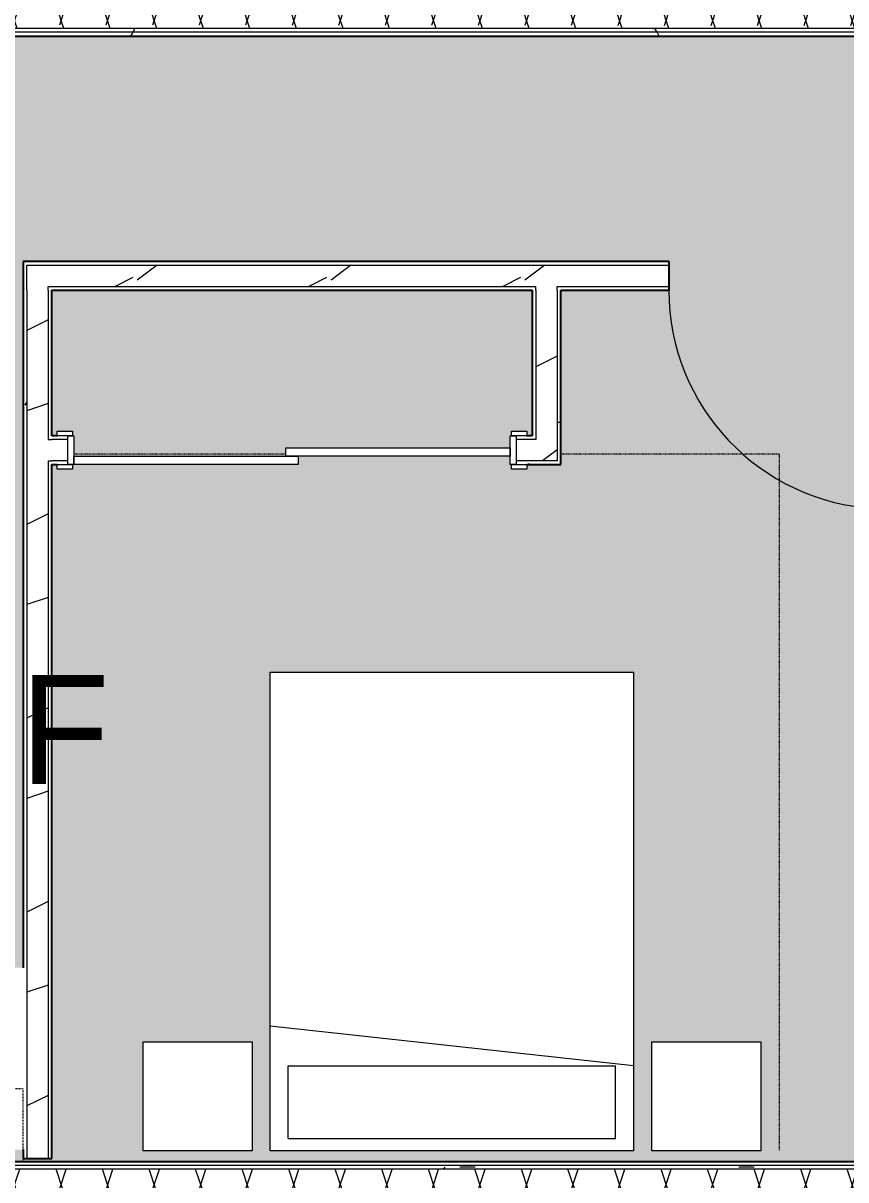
# Model space of a CAD drawing. Header units: inches. Extents: x -4414 to -113, y 9396 to 12816.
# Drawn here: x -3697 to -3561.2, y 11548.6 to 11739.5 of the extents above; entities that cross this region are included whole.
import ezdxf

# ---------------------------------------------------------------- set-up
doc = ezdxf.new("R2010")
doc.units = ezdxf.units.IN
doc.header["$MEASUREMENT"] = 0
doc.linetypes.add('Dash', pattern=[0.25, 0.125, -0.125])
doc.linetypes.add('Dash 1_16_', pattern=[0.125, 0.0625, -0.0625])
for name, color, linetype, lineweight in [('0-1', 7, 'Continuous', 5), ('0-2', 7, 'Continuous', 9), ('A-AREA-IDEN', 2, 'Continuous', 9), ('A-AREA-PATT-5', 254, 'Continuous', 9), ('A-DOOR-1', 7, 'Continuous', 9), ('A-DOOR-2', 90, 'Continuous', 13), ('A-DOOR-FRAM-1', 90, 'Continuous', 13), ('A-WALL', 113, 'Continuous', 9), ('A-WALL-3', 250, 'Continuous', 25), ('A-WALL-4', 7, 'Continuous', 9), ('A-WALL-PATT-1', 8, 'Continuous', 9), ('A-WALL-PATT-2', 7, 'Continuous', 9), ('A-WALL-PATT-3', 111, 'Continuous', 9), ('I-FURN-1', 7, 'Continuous', 9), ('I-FURN-HDLN-1', 9, 'Dash 1_16_', 9), ('I-WALL-1', 2, 'Continuous', 25), ('Q-CASE-HDLN-1', 7, 'Dash', 9)]:
    doc.layers.add(name, color=color, linetype=linetype, lineweight=lineweight)
doc.styles.add('Century Gothic', font='ufonts.com_century-gothic.ttf', dxfattribs={"height": 18})
pattern_1 = [(216.87, (12.795, 31.987), (95.9612857, 63.9749714), [15.994, -143.942]), (206.565, (31.987, 22.391), (-31.986981, -31.986924), [35.763, -35.763]), (198.435, (31.987, 6.397), (-63.974746, -31.987128), [20.231, -80.922])]
pattern_2 = [(0, (0, 0), (61.44, 15.36), [2.534, -43.546, 2.534, -43.546, -245.76]), (0, (0, 0), (61.44, 15.36), [-92.16, 2.534, -89.626, 2.534, -43.546, -107.52]), (0, (0, 0), (61.44, 15.36), [-230.4, 2.534, -28.186, 2.534, -74.266]), (120, (23.04, 7.68), (-44.02215, 45.5286), [2.534, -43.546, 2.534, -43.546, -245.76]), (120, (23.04, 7.68), (-44.02215, 45.5286), [-92.16, 2.534, -89.626, 2.534, -43.546, -107.52]), (120, (23.04, 7.68), (-44.02215, 45.5286), [-230.4, 2.534, -28.186, 2.534, -74.266]), (240, (30.72, 38.4), (-17.41785, -60.8886), [2.534, -43.546, 2.534, -43.546, -245.76]), (240, (30.72, 38.4), (-17.41785, -60.8886), [-92.16, 2.534, -89.626, 2.534, -43.546, -107.52]), (240, (30.72, 38.4), (-17.41785, -60.8886), [-230.4, 2.534, -28.186, 2.534, -74.266])]
pattern_3 = [(161.57, (0.96, 0.96), (-7.6802237, -0.0009796), [0, -54.643, 6.067, 0]), (18.43, (-0.96, 0.96), (-7.6802237, 0.0009796), [0, -54.643, 6.067, 0]), (108.43, (0.96, 0.96), (3.8382953, -19.2013653), [18.211, -42.499]), (71.57, (-0.96, 0.96), (3.8382953, 19.2013653), [18.211, -42.499])]

# ---------------------------------------------------------------- blocks, each defined once
blk = doc.blocks.new('FOLDING_SLIDING CLOSET - 72_ x 80_-1372885-FLOOR PLAN - 2ND FLOOR')
at = {"layer": 'A-DOOR-1'}
for p, q in [((-38.75, 3.25), (-36.25, 3.25)), ((-38.75, 2.5), (-38.75, 3.25)), ((-36.25, 2.5), (-38.75, 2.5)), ((-36.25, 3.25), (-36.25, 2.5)), ((36.25, 3.25), (38.75, 3.25)), ((36.25, 2.5), (36.25, 3.25)), ((38.75, 2.5), (36.25, 2.5)), ((38.75, 3.25), (38.75, 2.5)), ((-38.75, -2.25), (-36.25, -2.25)), ((-38.75, -3), (-38.75, -2.25)), ((-36.25, -3), (-38.75, -3)), ((-36.25, -2.25), (-36.25, -3)), ((36.25, -2.25), (38.75, -2.25)), ((36.25, -3), (36.25, -2.25)), ((38.75, -3), (36.25, -3)), ((38.75, -2.25), (38.75, -3))]:
    blk.add_line(p, q, dxfattribs=at)
at = {"layer": 'A-DOOR-2'}
for p, q in [((-1, 0.5), (36, 0.5)), ((-1, -0.875), (-1, 0.5)), ((36, 0.5), (36, -0.875)), ((-36, -0.875), (1, -0.875)), ((-36, -2.25), (-36, -0.875)), ((36, -0.875), (-1, -0.875)), ((1, -0.875), (1, -2.25)), ((1, -2.25), (-36, -2.25))]:
    blk.add_line(p, q, dxfattribs=at)
at = {"layer": 'A-DOOR-FRAM-1'}
for p, q in [((-37, 2.5), (-36, 2.5)), ((-37, -2.25), (-37, 2.5)), ((-36, 2.5), (-36, -2.25)), ((36, 2.5), (37, 2.5)), ((36, -2.25), (36, 2.5)), ((37, 2.5), (37, -2.25)), ((-36, -2.25), (-37, -2.25)), ((37, -2.25), (36, -2.25))]:
    blk.add_line(p, q, dxfattribs=at)
blk = doc.blocks.new('Single-Flush - 36_ x 84_-1372824-FLOOR PLAN - 2ND FLOOR')
at = {"layer": 'A-DOOR-1'}
blk.add_arc((18, -2.37), 36.07, 180, 266.8211, dxfattribs=at)
at = {"layer": 'A-DOOR-2'}
for p, q in [((16, -2.37), (16, -38.39)), ((18, -2.37), (16, -2.37)), ((18, -2.37), (18, -38.39)), ((18, -38.39), (16, -38.39))]:
    blk.add_line(p, q, dxfattribs=at)
blk = doc.blocks.new('Bed-Standard - Queen 60_ x 79_-1433484-FLOOR PLAN - 2ND FLOOR')
at = {"layer": 'I-FURN-1'}
for p, q in [((-19.31, 41.3), (40.69, 41.3)), ((-19.31, -37.7), (-19.31, 41.3)), ((40.69, 41.3), (40.69, -37.7)), ((40.69, -23.7), (-19.31, -17.13)), ((-16.31, -23.7), (37.69, -23.7)), ((-16.31, -35.7), (-16.31, -23.7)), ((37.69, -35.7), (37.69, -23.7)), ((-16.31, -35.7), (37.69, -35.7)), ((40.69, -37.7), (-19.31, -37.7))]:
    blk.add_line(p, q, dxfattribs=at)
at = {"layer": 'I-FURN-HDLN-1'}
for p, q in [((-51.69, 77.3), (-16.69, 77.3)), ((28.69, 77.3), (64.69, 77.3)), ((64.69, 77.3), (64.69, -37.7))]:
    blk.add_line(p, q, dxfattribs=at)
blk = doc.blocks.new('Table-Night Stand - 18_ x 18_ x 24_-1372838-FLOOR PLAN - 2ND FLOOR')
at = {"layer": 'I-FURN-1'}
for p, q in [((0.15, 0), (18.15, 0)), ((0.15, -18), (0.15, 0)), ((18.15, 0), (18.15, -18)), ((18.15, -18), (0.15, -18))]:
    blk.add_line(p, q, dxfattribs=at)
blk = doc.blocks.new('OD_CW_Upper Cabinet - OD_CW_Upper Cabinet-1478927-FLOOR PLAN - 2ND FLOOR')
at = {"layer": 'Q-CASE-HDLN-1'}
for p, q in [((161.62, 24), (0.74, 24)), ((0.74, 24), (0.74, 12)), ((161.62, 12), (161.62, 24)), ((0.74, 12), (161.62, 12))]:
    blk.add_line(p, q, dxfattribs=at)
blk = doc.blocks.new('1750 Ox - Unit Layouts_rvt-1-FLOOR PLAN - 2ND FLOOR')
at = {"layer": 'A-WALL-PATT-1'}
h = blk.add_hatch(dxfattribs=at)
h.set_pattern_fill('FP_1', color=256, style=0, pattern_type=2)
h.set_pattern_definition(pattern_1)
h.paths.add_polyline_path([(-3696.34, 11696.01), (-3590.33, 11696.01), (-3590.33, 11699.51), (-3696.34, 11699.51)], flags=0)
h.paths.add_polyline_path([(-3551.85, 11696.01), (-3548.35, 11696.01), (-3548.35, 11699.51), (-3554.33, 11699.51), (-3554.33, 11696.01), (-3551.95, 11696.01)], flags=0)
h = blk.add_hatch(dxfattribs=at)
h.set_pattern_fill('FP_1', color=256, style=0, pattern_type=2)
h.set_pattern_definition(pattern_1)
h.paths.add_polyline_path([(-3696.34, 11552.13), (-3692.84, 11552.13), (-3692.84, 11696.01), (-3696.34, 11696.01), (-3696.34, 11600.7)], flags=0)
h = blk.add_hatch(dxfattribs=at)
h.set_pattern_fill('FP_1', color=256, style=0, pattern_type=2)
h.set_pattern_definition(pattern_1)
h.paths.add_polyline_path([(-3612.34, 11670.76), (-3608.84, 11670.76), (-3608.84, 11696.01), (-3612.34, 11696.01), (-3612.34, 11671.39)], flags=0)
h = blk.add_hatch(dxfattribs=at)
h.set_pattern_fill('FP_1', color=256, style=0, pattern_type=2)
h.set_pattern_definition(pattern_1)
h.paths.add_polyline_path([(-3692.21, 11667.26), (-3689.59, 11667.26), (-3689.59, 11670.76), (-3692.84, 11670.76), (-3692.84, 11667.26)], flags=0)
h.paths.add_polyline_path([(-3615.59, 11667.26), (-3608.84, 11667.26), (-3608.84, 11670.76), (-3615.59, 11670.76)], flags=0)
at = {"layer": 'A-WALL-PATT-2'}
h = blk.add_hatch(dxfattribs=at)
h.set_pattern_fill('FP_2', color=256, style=0, pattern_type=2)
h.set_pattern_definition(pattern_2)
h.paths.add_polyline_path([(-3696.34, 11552.13), (-3696.34, 11699.51), (-3696.96, 11699.51), (-3696.96, 11552.13)], flags=0)
h = blk.add_hatch(dxfattribs=at)
h.set_pattern_fill('FP_2', color=256, style=0, pattern_type=2)
h.set_pattern_definition(pattern_2)
h.paths.add_polyline_path([(-3692.84, 11552.13), (-3692.21, 11552.13), (-3692.21, 11667.26), (-3692.84, 11667.26), (-3692.84, 11600.7)], flags=0)
h.paths.add_polyline_path([(-3692.84, 11670.76), (-3692.21, 11670.76), (-3692.21, 11695.39), (-3692.84, 11695.39), (-3692.84, 11686.81)], flags=0)
h = blk.add_hatch(dxfattribs=at)
h.set_pattern_fill('FP_2', color=256, style=0, pattern_type=2)
h.set_pattern_definition(pattern_2)
h.paths.add_polyline_path([(-3608.84, 11667.26), (-3608.21, 11667.32), (-3608.21, 11695.39), (-3608.84, 11695.39), (-3608.84, 11670.76)], flags=0)
h = blk.add_hatch(dxfattribs=at)
h.set_pattern_fill('FP_2', color=256, style=0, pattern_type=2)
h.set_pattern_definition(pattern_2)
h.paths.add_polyline_path([(-3613.84, 11666.64), (-3608.21, 11666.64), (-3608.21, 11667.26), (-3615.59, 11667.26), (-3615.59, 11666.64)], flags=0)
h.paths.add_polyline_path([(-3692.1, 11666.64), (-3689.59, 11666.64), (-3689.59, 11667.26), (-3692.21, 11667.26), (-3692.21, 11666.64)], flags=0)
at = {"layer": 'A-WALL-3'}
for p, q in [((-3590.33, 11700.14), (-3696.96, 11700.14)), ((-3696.96, 11700.14), (-3696.96, 11699.51)), ((-3696.96, 11699.51), (-3696.96, 11695.39)), ((-3590.33, 11695.39), (-3590.33, 11700.14)), ((-3696.96, 11695.39), (-3696.96, 11583.59)), ((-3692.21, 11695.39), (-3612.96, 11695.39)), ((-3692.21, 11671.39), (-3692.21, 11695.39)), ((-3612.96, 11695.39), (-3612.96, 11671.39)), ((-3608.21, 11695.39), (-3590.33, 11695.39)), ((-3608.21, 11671.39), (-3608.21, 11695.39)), ((-3691.34, 11671.39), (-3692.21, 11671.39)), ((-3612.96, 11671.39), (-3613.84, 11671.39)), ((-3608.21, 11667.26), (-3608.21, 11671.39)), ((-3692.21, 11666.64), (-3691.34, 11666.64)), ((-3692.21, 11552.13), (-3692.21, 11666.64)), ((-3613.84, 11666.64), (-3608.21, 11666.64)), ((-3608.21, 11666.64), (-3608.21, 11667.26)), ((-3696.96, 11553.59), (-3696.96, 11552.13)), ((-3696.96, 11552.13), (-3692.21, 11552.13))]:
    blk.add_line(p, q, dxfattribs=at)
at = {"layer": 'A-WALL-4'}
for p, q in [((-3696.34, 11699.51), (-3590.33, 11699.51)), ((-3696.34, 11696.01), (-3696.34, 11699.51)), ((-3696.34, 11695.39), (-3696.34, 11696.01)), ((-3696.34, 11695.39), (-3696.34, 11552.13)), ((-3692.84, 11696.01), (-3612.34, 11696.01)), ((-3692.84, 11695.39), (-3692.84, 11696.01)), ((-3692.84, 11695.39), (-3692.84, 11670.76)), ((-3612.34, 11695.39), (-3612.34, 11696.01)), ((-3612.34, 11695.39), (-3612.34, 11671.39)), ((-3608.84, 11696.01), (-3590.33, 11696.01)), ((-3608.84, 11695.39), (-3608.84, 11696.01)), ((-3608.84, 11695.39), (-3608.84, 11671.39)), ((-3692.84, 11670.76), (-3692.21, 11670.76)), ((-3689.59, 11670.76), (-3692.21, 11670.76)), ((-3612.34, 11670.76), (-3615.59, 11670.76)), ((-3612.34, 11671.39), (-3612.34, 11670.76)), ((-3608.84, 11671.39), (-3608.84, 11670.76)), ((-3608.84, 11670.76), (-3608.84, 11667.26)), ((-3692.84, 11667.26), (-3692.21, 11667.26)), ((-3692.84, 11667.26), (-3692.84, 11552.13)), ((-3689.59, 11667.26), (-3692.21, 11667.26)), ((-3608.84, 11667.26), (-3615.59, 11667.26))]:
    blk.add_line(p, q, dxfattribs=at)
at = {"layer": '0-2'}
for name, p in [('Single-Flush - 36_ x 84_-1372824-FLOOR PLAN - 2ND FLOOR', (-3572.33, 11697.76)), ('FOLDING_SLIDING CLOSET - 72_ x 80_-1372885-FLOOR PLAN - 2ND FLOOR', (-3652.59, 11668.89)), ('Bed-Standard - Queen 60_ x 79_-1433484-FLOOR PLAN - 2ND FLOOR', (-3636.9, 11591.09)), ('Table-Night Stand - 18_ x 18_ x 24_-1372838-FLOOR PLAN - 2ND FLOOR', (-3677.29, 11571.39)), ('Table-Night Stand - 18_ x 18_ x 24_-1372838-FLOOR PLAN - 2ND FLOOR', (-3593.36, 11571.39))]:
    blk.add_blockref(name, p, dxfattribs=at)
at = {"layer": '0-2', "rotation": 180}
blk.add_blockref('OD_CW_Upper Cabinet - OD_CW_Upper Cabinet-1478927-FLOOR PLAN - 2ND FLOOR', (-3696.23, 11575.59), dxfattribs=at)

msp = doc.modelspace()

# ---------------------------------------------------------------- hatches: boundary and pattern name
at = {"layer": 'A-AREA-PATT-5'}
h = msp.add_hatch(color=256, dxfattribs=at)
h.paths.add_polyline_path([(-3692.838469, 11551.589396), (-3552.473737, 11551.589396), (-3552.473737, 11695.389396), (-3554.328667, 11695.389396), (-3554.328667, 11700.139396), (-3547.723737, 11700.139396), (-3547.723737, 11678.339396), (-3547.098737, 11678.339396), (-3547.098737, 11673.589396), (-3547.723737, 11673.589396), (-3547.723737, 11581.089396), (-3487.723737, 11581.089396), (-3487.723737, 11551.589396), (-3485.723737, 11551.589396), (-3485.723737, 11587.113175), (-3493.449958, 11587.113175), (-3494.414375, 11587.240142), (-3495.313069, 11587.612394), (-3496.084795, 11588.20456), (-3496.676961, 11588.976285), (-3497.049212, 11589.874979), (-3497.17618, 11590.915704), (-3497.17618, 11592.227733), (-3500.199958, 11591.880016), (-3501.199958, 11590.688263), (-3502.199958, 11590.121499), (-3503.709479, 11589.763708), (-3505.199958, 11589.589396), (-3507.192348, 11589.763708), (-3509.199958, 11590.301645), (-3511.199958, 11591.029586), (-3513.199958, 11591.962201), (-3515.199958, 11593.349632), (-3516.199958, 11594.349632), (-3516.699958, 11595.215657), (-3517.199958, 11596.589396), (-3517.199958, 11597.589396), (-3516.699958, 11598.963135), (-3516.183345, 11599.845773), (-3515.199958, 11600.82916), (-3513.199958, 11602.216591), (-3511.199958, 11603.149207), (-3508.723737, 11604.00475), (-3507.192348, 11604.415085), (-3505.199958, 11604.589396), (-3503.709479, 11604.415085), (-3503.199958, 11604.325242), (-3502.199958, 11604.057293), (-3501.199958, 11603.490529), (-3500.199958, 11602.298776), (-3497.17618, 11601.951059), (-3497.17618, 11603.339396), (-3497.049212, 11604.303813), (-3496.676961, 11605.202507), (-3496.084795, 11605.974233), (-3495.313069, 11606.566399), (-3494.414375, 11606.93865), (-3493.449958, 11607.065618), (-3485.723737, 11607.065618), (-3485.723737, 11613.089396), (-3509.723737, 11613.089396), (-3509.723737, 11673.589396), (-3511.098737, 11673.589396), (-3511.098737, 11678.339396), (-3485.723737, 11678.339396), (-3485.723737, 11696.339396), (-3484.723737, 11696.339396), (-3484.723737, 11698.339396), (-3482.786237, 11698.339396), (-3482.786237, 11734.339396), (-3484.723737, 11734.339396), (-3484.723737, 11736.339396), (-3485.723737, 11736.339396), (-3485.723737, 11737.339396), (-3746.281317, 11737.339396), (-3746.281317, 11721.464396), (-3764.281317, 11721.464396), (-3764.281317, 11725.464396), (-3800.281317, 11725.464396), (-3800.281317, 11721.464396), (-3818.281317, 11721.464396), (-3818.281317, 11737.339396), (-3831.723737, 11737.339396), (-3831.723737, 11733.956844), (-3836.473737, 11733.956844), (-3836.473737, 11737.339396), (-3857.848737, 11737.339396), (-3857.848737, 11732.964396), (-3837.473737, 11732.964396), (-3837.473737, 11723.279101), (-3836.973737, 11723.214396), (-3836.973737, 11723.149691), (-3837.473737, 11723.149691), (-3837.473737, 11706.604561), (-3836.973737, 11706.526896), (-3836.973737, 11706.074231), (-3837.473737, 11706.074231), (-3837.473737, 11704.964396), (-3857.848737, 11704.964396), (-3857.848737, 11702.189396), (-3836.473737, 11702.189396), (-3836.473737, 11703.956844), (-3831.723737, 11703.956844), (-3831.723737, 11697.439396), (-3857.848737, 11697.439396), (-3857.848737, 11575.589396), (-3854.588469, 11575.589396), (-3854.53522, 11577.070795), (-3854.391619, 11577.214396), (-3853.495537, 11577.235478), (-3853.495537, 11577.464396), (-3850.872363, 11577.464396), (-3850.872363, 11577.714396), (-3850.281812, 11577.714396), (-3850.281812, 11577.464396), (-3849.691261, 11577.464396), (-3849.691261, 11577.714396), (-3849.100709, 11577.714396), (-3849.100709, 11577.464396), (-3848.510158, 11577.464396), (-3848.510158, 11577.714396), (-3847.919607, 11577.714396), (-3847.919607, 11577.464396), (-3847.329056, 11577.464396), (-3847.329056, 11577.714396), (-3846.738505, 11577.714396), (-3846.738505, 11577.464396), (-3837.24915, 11577.464396), (-3837.24915, 11577.714396), (-3835.544376, 11577.714396), (-3835.544376, 11577.464396), (-3831.681415, 11577.464396), (-3831.681415, 11577.214396), (-3830.78532, 11577.214396), (-3830.588469, 11577.017546), (-3830.588469, 11575.589396), (-3732.713469, 11575.589396), (-3732.713469, 11583.589396), (-3696.963469, 11583.589396), (-3696.963469, 11700.139396), (-3590.328667, 11700.139396), (-3590.328667, 11695.389396), (-3608.213469, 11695.389396), (-3608.213469, 11666.639396), (-3613.838469, 11666.639396), (-3613.838469, 11665.889396), (-3616.338469, 11665.889396), (-3616.338469, 11666.639396), (-3616.588469, 11666.639396), (-3616.588469, 11668.014396), (-3651.588469, 11668.014396), (-3651.588469, 11666.639396), (-3688.838469, 11666.639396), (-3688.838469, 11665.889396), (-3691.338469, 11665.889396), (-3691.338469, 11666.639396), (-3692.213469, 11666.639396), (-3692.213469, 11552.129129), (-3696.963469, 11552.129129), (-3696.963469, 11553.589396), (-3732.713469, 11553.589396), (-3732.713469, 11551.589396), (-3692.841415, 11551.589396)], flags=0)
h.paths.add_polyline_path([(-3667.734004, 11553.389396), (-3677.145308, 11553.389396), (-3677.145308, 11571.389396), (-3659.145308, 11571.389396), (-3659.145308, 11553.389396), (-3661.905845, 11553.389396)], flags=0)
h.paths.add_polyline_path([(-3603.616845, 11553.389396), (-3656.213469, 11553.389396), (-3656.213469, 11632.389396), (-3596.213469, 11632.389396), (-3596.213469, 11553.389396)], flags=0)
h.paths.add_polyline_path([(-3593.213469, 11553.389396), (-3593.213469, 11571.389396), (-3575.213469, 11571.389396), (-3575.213469, 11553.389396), (-3589.044595, 11553.389396)], flags=0)
h.paths.add_polyline_path([(-3778.483845, 11624.464396), (-3820.77105, 11624.464396), (-3820.77105, 11659.464396), (-3814.77105, 11659.464396), (-3814.77105, 11660.464396), (-3742.77105, 11660.464396), (-3742.77105, 11659.464396), (-3736.77105, 11659.464396), (-3736.77105, 11624.464396), (-3753.199472, 11624.464396)], flags=0)
h.paths.add_polyline_path([(-3688.588469, 11668.014396), (-3653.588469, 11668.014396), (-3653.588469, 11669.389396), (-3616.588469, 11669.389396), (-3616.588469, 11671.389396), (-3616.338469, 11671.389396), (-3616.338469, 11672.139396), (-3613.838469, 11672.139396), (-3613.838469, 11671.389396), (-3612.963469, 11671.389396), (-3612.963469, 11695.389396), (-3692.213469, 11695.389396), (-3692.213469, 11671.389396), (-3691.338469, 11671.389396), (-3691.338469, 11672.139396), (-3688.838469, 11672.139396), (-3688.838469, 11671.389396), (-3688.588469, 11671.389396), (-3688.588469, 11670.764396)], flags=0)
h.paths.add_polyline_path([(-3751.77105, 11675.464396), (-3811.77105, 11675.464396), (-3811.77105, 11705.464396), (-3751.77105, 11705.464396), (-3751.77105, 11686.812671)], flags=0)
h.paths.add_polyline_path([(-3484.723737, 11732.589396), (-3520.723737, 11732.589396), (-3520.723737, 11734.339396), (-3484.723737, 11734.339396), (-3484.723737, 11733.947729)], flags=0)
at = {"layer": 'A-WALL-PATT-3'}
h = msp.add_hatch(dxfattribs=at)
h.set_pattern_fill('FP_3', color=256, style=0, pattern_type=2)
h.set_pattern_definition(pattern_3)
h.paths.add_polyline_path([(-3427.498737, 11738.589396), (-3426.873737, 11738.589396), (-3426.873737, 11742.089396), (-3428.673737, 11742.089396), (-3428.673737, 11738.589396), (-3428.123737, 11738.589396)], flags=0)
h.paths.add_polyline_path([(-3643.298737, 11738.589396), (-3468.673737, 11738.589396), (-3468.673737, 11742.089396), (-3858.473737, 11742.088392), (-3858.473737, 11740.401896), (-3857.848737, 11740.401896), (-3857.848737, 11738.589396), (-3661.905845, 11738.589396)], flags=0)
h = msp.add_hatch(dxfattribs=at)
h.set_pattern_fill('FP_2', color=256, style=0, pattern_type=2)
h.set_pattern_definition(pattern_2)
h.paths.add_polyline_path([(-3692.838469, 11737.964396), (-3484.473737, 11737.964396), (-3484.473737, 11738.589396), (-3857.848737, 11738.589396), (-3857.848737, 11737.964396), (-3696.338469, 11737.964396)], flags=0)
h.paths.add_polyline_path([(-3427.498737, 11737.964396), (-3427.517585, 11738.589396), (-3428.673737, 11738.589396), (-3428.673737, 11737.964396), (-3428.123737, 11737.964396)], flags=0)
h.paths.add_polyline_path([(-3472.466595, 11737.964396), (-3468.673737, 11737.964396), (-3468.673737, 11738.589396), (-3480.973737, 11738.572406), (-3480.973737, 11737.964396), (-3480.348737, 11737.964396)], flags=0)
h = msp.add_hatch(dxfattribs=at)
h.set_pattern_fill('FP_2', color=256, style=0, pattern_type=2)
h.set_pattern_definition(pattern_2)
h.paths.add_polyline_path([(-3428.123737, 11737.339396), (-3428.142585, 11737.964396), (-3428.673737, 11737.964396), (-3428.673737, 11737.339396), (-3428.415672, 11737.339396)], flags=0)
h.paths.add_polyline_path([(-3836.772845, 11737.339396), (-3801.281317, 11737.339396), (-3801.281317, 11737.589396), (-3763.281317, 11737.589396), (-3763.281317, 11737.339396), (-3485.098737, 11737.339396), (-3485.098737, 11737.964396), (-3857.848737, 11737.964396), (-3857.848737, 11737.339396), (-3837.473737, 11737.339396)], flags=0)
h.paths.add_polyline_path([(-3468.673737, 11737.339396), (-3468.673737, 11737.964396), (-3480.348737, 11737.964396), (-3480.348737, 11737.339396), (-3468.804884, 11737.339396)], flags=0)
h = msp.add_hatch(dxfattribs=at)
h.set_pattern_fill('FP_2', color=256, style=0, pattern_type=2)
h.set_pattern_definition(pattern_2)
h.paths.add_polyline_path([(-3485.098737, 11550.339396), (-3485.098737, 11550.964396), (-3858.473737, 11550.964396), (-3858.473737, 11550.339396), (-3485.723737, 11550.339396)], flags=0)
h = msp.add_hatch(dxfattribs=at)
h.set_pattern_fill('FP_3', color=256, style=0, pattern_type=2)
h.set_pattern_definition(pattern_3)
h.paths.add_polyline_path([(-3858.378811, 11546.839396), (-3484.473737, 11546.839396), (-3484.473737, 11550.339396), (-3858.473737, 11550.339396), (-3858.473737, 11546.839396)], flags=0)
h = msp.add_hatch(dxfattribs=at)
h.set_pattern_fill('FP_2', color=256, style=0, pattern_type=2)
h.set_pattern_definition(pattern_2)
h.paths.add_polyline_path([(-3596.213469, 11550.964396), (-3485.723737, 11550.964396), (-3485.723737, 11551.589396), (-3548.348737, 11551.589396), (-3548.348737, 11551.089396), (-3551.848737, 11551.089396), (-3551.848737, 11551.589396), (-3857.848737, 11551.589396), (-3857.848737, 11550.964396), (-3603.616845, 11550.964396)], flags=0)

# ---------------------------------------------------------------- linework, layer by layer
at = {"layer": 'A-WALL'}
for p, q in [((-3484.473737, 11738.589396), (-3857.848737, 11738.589396)), ((-3485.098737, 11737.964396), (-3857.848737, 11737.964396)), ((-3485.098737, 11550.964396), (-3858.473737, 11550.964396)), ((-3484.473737, 11550.339396), (-3858.473737, 11550.339396))]:
    msp.add_line(p, q, dxfattribs=at)
at = {"layer": 'I-WALL-1'}
for p, q in [((-3763.281317, 11737.339396), (-3485.723737, 11737.339396)), ((-3485.723737, 11551.589396), (-3857.848737, 11551.589396))]:
    msp.add_line(p, q, dxfattribs=at)

# ---------------------------------------------------------------- block references
at = {"layer": '0-1'}
msp.add_blockref('1750 Ox - Unit Layouts_rvt-1-FLOOR PLAN - 2ND FLOOR', (0, 0), dxfattribs=at)

# ---------------------------------------------------------------- texts
at = {"layer": 'A-AREA-IDEN', "insert": (-3760.336908, 11631.894058), "char_height": 18, "width": 89.688, "attachment_point": 1, "style": 'Century Gothic'}
msp.add_mtext('480 SF', dxfattribs=at)

doc.saveas('drawing.dxf')
